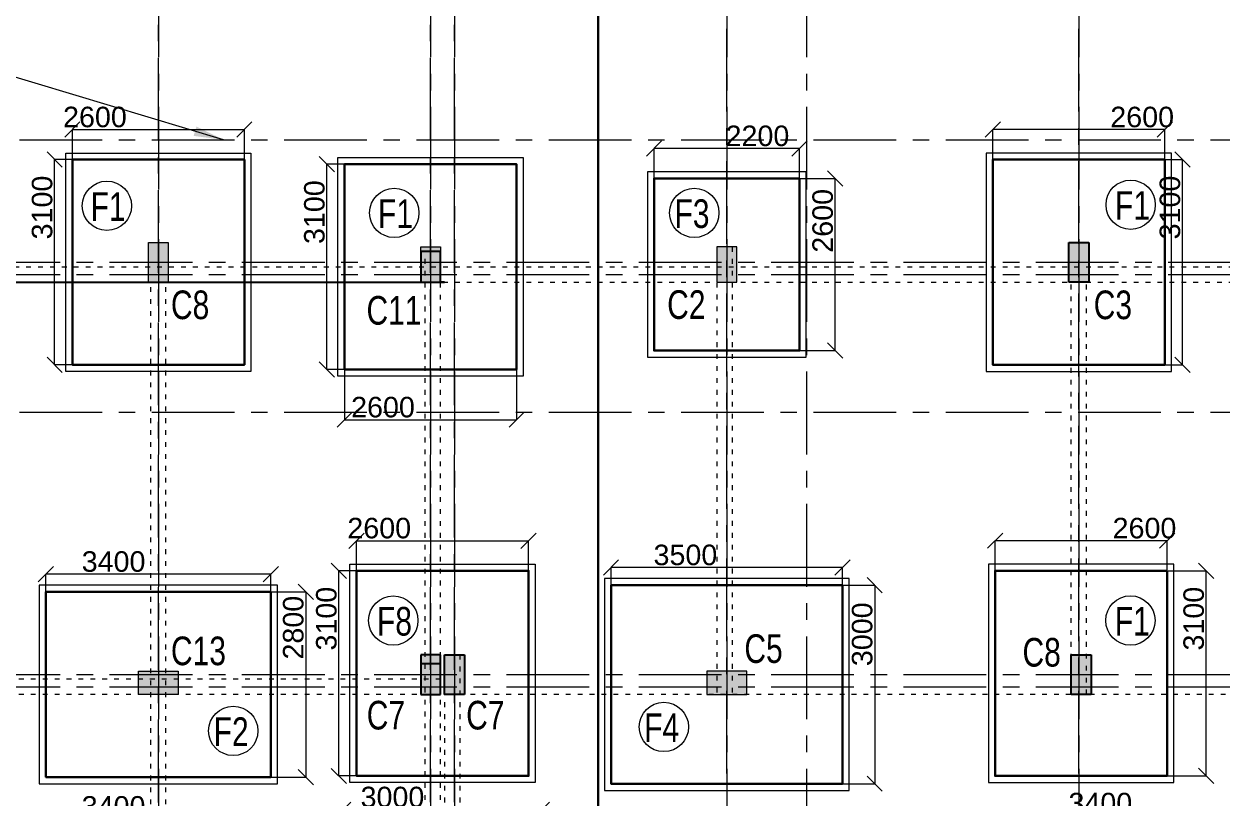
# Model space of a CAD drawing. Header units: inches. Extents: x 719368 to 6315912, y -2624014 to 446967.
# Drawn here: x 5506425 to 5524534, y -2103591 to -2091896 of the extents above; entities that cross this region are included whole.
import ezdxf

# ---------------------------------------------------------------- set-up
doc = ezdxf.new("R2010")
doc.units = ezdxf.units.IN
doc.header["$LTSCALE"] = 20
doc.header["$MEASUREMENT"] = 0
doc.header["$PDMODE"] = 3
for name, pattern in [('ACAD_ISO03W100', [30, 12, -18]), ('CENTER', [2, 1.25, -0.25, 0.25, -0.25]), ('CENTER2', [1.125, 0.75, -0.125, 0.125, -0.125])]:
    doc.linetypes.add(name, pattern=pattern)
doc.layers.get('0').update_dxf_attribs({"color": 51, "lineweight": 30})
doc.layers.get('Defpoints').update_dxf_attribs({"lineweight": 25})
for name, color, linetype, lineweight in [('COL.FILL', 6, 'Continuous', 20), ('COLUMN', 2, 'Continuous', 25), ('DIM', 7, 'Continuous', 13), ('FOOTING', 73, 'Continuous', 30), ('GRID', 202, 'CENTER', 5), ('HACHE', 6, 'Continuous', 9), ('HIDDEN', 181, 'ACAD_ISO03W100', 18), ('STAIR', 4, 'Continuous', 25), ('Text', 7, 'Continuous', 15), ('WALL', 1, 'Continuous', 18)]:
    doc.layers.add(name, color=color, linetype=linetype, lineweight=lineweight)
doc.layers.add('expension joint', color=248, linetype='Continuous')
doc.styles.add('BOLD', font='arial.ttf')
doc.styles.add('DIM SUMBI', font='arial.ttf')
doc.dimstyles.new('Copy of S3', dxfattribs={"dimtxt": 200, "dimasz": 150, "dimexe": 5, "dimexo": 5, "dimgap": 50, "dimtad": 1, "dimjust": 1, "dimdec": 0, "dimzin": 3, "dimdsep": 46, "dimtxsty": 'BOLD', "dimblk1": 'OBLIQUE', "dimblk2": 'OBLIQUE', "dimsah": 1, "dimcen": 0.0625, "dimdle": 5, "dimclrd": 230, "dimclre": 251, "dimclrt": 2, "dimadec": 0, "dimazin": 0, "dimtfac": 1, "dimtdec": 0, "dimtix": 1, "dimtofl": 0, "dimtmove": 2, "dimatfit": 3, "dimfxl": 0, "dimtolj": 1, "dimtzin": 2, "dimlwd": -1, "dimlwe": -1, "dimarcsym": 0})
doc.dimstyles.new('PL1', dxfattribs={"dimtxt": 275, "dimasz": 230, "dimexe": 0.18, "dimexo": 12, "dimgap": 30, "dimtad": 1, "dimjust": 1, "dimdec": 0, "dimzin": 0, "dimdsep": 46, "dimtxsty": 'BOLD', "dimblk": 'OBLIQUE', "dimcen": 0.09, "dimclrd": 256, "dimclre": 256, "dimadec": 0, "dimazin": 0, "dimtfac": 1, "dimtdec": 0, "dimtofl": 0, "dimtmove": 0, "dimatfit": 3, "dimfxl": 0, "dimtolj": 1, "dimtzin": 0, "dimlwd": -1, "dimlwe": -1, "dimarcsym": 0})

# ---------------------------------------------------------------- blocks, each defined once
blk = doc.blocks.new('CU')
at = {"layer": 'WALL', "linetype": 'CENTER2'}
h = blk.add_hatch(color=256, dxfattribs=at)
h.dxf.hatch_style = 1
h.paths.add_polyline_path([(0, 0.035), (0, -0.265), (0.46, -0.265), (0.46, 0.035)])
at = {"layer": 'COLUMN', "linetype": 'CENTER2'}
blk.add_lwpolyline([(0, 0.035), (0, -0.265), (0.46, -0.265), (0.46, 0.035), (0, 0.035)], dxfattribs=at)
blk = doc.blocks.new('C2')
at = {"layer": 'COLUMN'}
h = blk.add_hatch(color=7, dxfattribs=at)
h.dxf.hatch_style = 1
h.paths.add_polyline_path([(0.3, 0), (0, 0), (0, -0.6), (0.3, -0.6)])
for p, q in [((0, 0), (0, -0.6)), ((0.3, 0), (0, 0)), ((0.3, -0.6), (0.3, 0)), ((0, -0.6), (0.3, -0.6))]:
    blk.add_line(p, q, dxfattribs=at)
blk = doc.blocks.new('_Oblique')
at = {"layer": 'STAIR', "color": 0, "lineweight": -2}
blk.add_line((-0.5, -0.5), (0.5, 0.5), dxfattribs=at)
blk = doc.blocks.new('*D475')
at = {"layer": 'Defpoints', "color": 0}
for p in [(5521069, -2093491), (5521069, -2093945), (5523669, -2093945)]:
    blk.add_point(p, dxfattribs=at)
at = {"layer": 'DIM'}
for p, q in [((5521069, -2093933), (5521069, -2093491)), ((5523669, -2093491), (5521069, -2093491)), ((5523669, -2093933), (5523669, -2093491))]:
    blk.add_line(p, q, dxfattribs=at)
at = {"layer": 'DIM', "xscale": 230, "yscale": 230, "zscale": 230, "rotation": 180}
blk.add_blockref('_Oblique', (5521069, -2093491), dxfattribs=at)
at = {"layer": 'DIM', "xscale": 230, "yscale": 230, "zscale": 230}
blk.add_blockref('_Oblique', (5523669, -2093491), dxfattribs=at)
at = {"layer": 'DIM', "color": 0, "insert": (5523327, -2093303), "char_height": 310, "attachment_point": 5, "style": 'BOLD'}
blk.add_mtext('\\A1;2600', dxfattribs=at)
blk = doc.blocks.new('*D476')
at = {"layer": 'Defpoints', "color": 0}
for p in [(5523431, -2093945), (5523937, -2093945), (5523423, -2097045)]:
    blk.add_point(p, dxfattribs=at)
at = {"layer": 'DIM'}
for p, q in [((5523443, -2093945), (5523937, -2093945)), ((5523937, -2097045), (5523937, -2093945)), ((5523435, -2097045), (5523937, -2097045))]:
    blk.add_line(p, q, dxfattribs=at)
at = {"layer": 'DIM', "xscale": 230, "yscale": 230, "zscale": 230}
for p, rotation in [((5523937, -2093945), 90), ((5523937, -2097045), 270)]:
    blk.add_blockref('_Oblique', p, dxfattribs=dict(at, rotation=rotation))
at = {"layer": 'DIM', "color": 0, "insert": (5523748, -2094669), "char_height": 310, "attachment_point": 5, "rotation": 90, "style": 'BOLD'}
blk.add_mtext('\\A1;3100', dxfattribs=at)
blk = doc.blocks.new('*D477')
at = {"layer": 'Defpoints', "color": 0}
for p in [(5515949, -2093776), (5515949, -2094230), (5518149, -2094230)]:
    blk.add_point(p, dxfattribs=at)
at = {"layer": 'DIM'}
for p, q in [((5515949, -2094218), (5515949, -2093776)), ((5518149, -2093776), (5515949, -2093776)), ((5518149, -2094218), (5518149, -2093776))]:
    blk.add_line(p, q, dxfattribs=at)
at = {"layer": 'DIM', "xscale": 230, "yscale": 230, "zscale": 230, "rotation": 180}
blk.add_blockref('_Oblique', (5515949, -2093776), dxfattribs=at)
at = {"layer": 'DIM', "xscale": 230, "yscale": 230, "zscale": 230}
blk.add_blockref('_Oblique', (5518149, -2093776), dxfattribs=at)
at = {"layer": 'DIM', "color": 0, "insert": (5517512, -2093588), "char_height": 310, "attachment_point": 5, "style": 'BOLD'}
blk.add_mtext('\\A1;2200', dxfattribs=at)
blk = doc.blocks.new('*D478')
at = {"layer": 'Defpoints', "color": 0}
for p in [(5517911, -2094230), (5518687, -2094230), (5517903, -2096830)]:
    blk.add_point(p, dxfattribs=at)
at = {"layer": 'DIM'}
for p, q in [((5517923, -2094230), (5518687, -2094230)), ((5518687, -2096830), (5518687, -2094230)), ((5517915, -2096830), (5518687, -2096830))]:
    blk.add_line(p, q, dxfattribs=at)
at = {"layer": 'DIM', "xscale": 230, "yscale": 230, "zscale": 230}
for p, rotation in [((5518687, -2094230), 90), ((5518687, -2096830), 270)]:
    blk.add_blockref('_Oblique', p, dxfattribs=dict(at, rotation=rotation))
at = {"layer": 'DIM', "color": 0, "insert": (5518499, -2094870), "char_height": 310, "attachment_point": 5, "rotation": 90, "style": 'BOLD'}
blk.add_mtext('\\A1;2600', dxfattribs=at)
blk = doc.blocks.new('*D486')
at = {"layer": 'Defpoints', "color": 0}
for p in [(5517995, -2100375), (5518351, -2103375), (5519284, -2103375)]:
    blk.add_point(p, dxfattribs=at)
at = {"layer": 'DIM'}
for p, q in [((5518007, -2100375), (5519284, -2100375)), ((5519284, -2100375), (5519284, -2103375)), ((5518363, -2103375), (5519284, -2103375))]:
    blk.add_line(p, q, dxfattribs=at)
at = {"layer": 'DIM', "xscale": 230, "yscale": 230, "zscale": 230}
for p, rotation in [((5519284, -2100375), 90), ((5519284, -2103375), 270)]:
    blk.add_blockref('_Oblique', p, dxfattribs=dict(at, rotation=rotation))
at = {"layer": 'DIM', "color": 0, "insert": (5519096, -2101117), "char_height": 310, "attachment_point": 5, "rotation": 90, "style": 'BOLD'}
blk.add_mtext('\\A1;3000', dxfattribs=at)
blk = doc.blocks.new('*D487')
at = {"layer": 'Defpoints', "color": 0}
for p in [(5515299, -2100108), (5515299, -2100614), (5518799, -2100621)]:
    blk.add_point(p, dxfattribs=at)
at = {"layer": 'DIM'}
for p, q in [((5515299, -2100602), (5515299, -2100108)), ((5518799, -2100108), (5515299, -2100108)), ((5518799, -2100609), (5518799, -2100108))]:
    blk.add_line(p, q, dxfattribs=at)
at = {"layer": 'DIM', "xscale": 230, "yscale": 230, "zscale": 230, "rotation": 180}
blk.add_blockref('_Oblique', (5515299, -2100108), dxfattribs=at)
at = {"layer": 'DIM', "xscale": 230, "yscale": 230, "zscale": 230}
blk.add_blockref('_Oblique', (5518799, -2100108), dxfattribs=at)
at = {"layer": 'DIM', "color": 0, "insert": (5516423, -2099920), "char_height": 310, "attachment_point": 5, "style": 'BOLD'}
blk.add_mtext('\\A1;3500', dxfattribs=at)
blk = doc.blocks.new('*D488')
at = {"layer": 'Defpoints', "color": 0}
for p in [(5521104, -2099703), (5521104, -2100157), (5523704, -2100157)]:
    blk.add_point(p, dxfattribs=at)
at = {"layer": 'DIM'}
for p, q in [((5521104, -2100145), (5521104, -2099703)), ((5523704, -2099703), (5521104, -2099703)), ((5523704, -2100145), (5523704, -2099703))]:
    blk.add_line(p, q, dxfattribs=at)
at = {"layer": 'DIM', "xscale": 230, "yscale": 230, "zscale": 230, "rotation": 180}
blk.add_blockref('_Oblique', (5521104, -2099703), dxfattribs=at)
at = {"layer": 'DIM', "xscale": 230, "yscale": 230, "zscale": 230}
blk.add_blockref('_Oblique', (5523704, -2099703), dxfattribs=at)
at = {"layer": 'DIM', "color": 0, "insert": (5523362, -2099515), "char_height": 310, "attachment_point": 5, "style": 'BOLD'}
blk.add_mtext('\\A1;2600', dxfattribs=at)
blk = doc.blocks.new('*D489')
at = {"layer": 'Defpoints', "color": 0}
for p in [(5523466, -2100157), (5524295, -2100157), (5523458, -2103257)]:
    blk.add_point(p, dxfattribs=at)
at = {"layer": 'DIM'}
for p, q in [((5523478, -2100157), (5524295, -2100157)), ((5524295, -2103257), (5524295, -2100157)), ((5523470, -2103257), (5524295, -2103257))]:
    blk.add_line(p, q, dxfattribs=at)
at = {"layer": 'DIM', "xscale": 230, "yscale": 230, "zscale": 230}
for p, rotation in [((5524295, -2100157), 90), ((5524295, -2103257), 270)]:
    blk.add_blockref('_Oblique', p, dxfattribs=dict(at, rotation=rotation))
at = {"layer": 'DIM', "color": 0, "insert": (5524107, -2100881), "char_height": 310, "attachment_point": 5, "rotation": 90, "style": 'BOLD'}
blk.add_mtext('\\A1;3100', dxfattribs=at)
blk = doc.blocks.new('*D497')
at = {"layer": 'Defpoints', "color": 0}
for p in [(5520372, -2103858), (5520372, -2104364), (5523772, -2104371)]:
    blk.add_point(p, dxfattribs=at)
at = {"layer": 'DIM'}
for p, q in [((5520372, -2104352), (5520372, -2103858)), ((5523772, -2103858), (5520372, -2103858)), ((5523772, -2104359), (5523772, -2103858))]:
    blk.add_line(p, q, dxfattribs=at)
at = {"layer": 'DIM', "xscale": 230, "yscale": 230, "zscale": 230, "rotation": 180}
blk.add_blockref('_Oblique', (5520372, -2103858), dxfattribs=at)
at = {"layer": 'DIM', "xscale": 230, "yscale": 230, "zscale": 230}
blk.add_blockref('_Oblique', (5523772, -2103858), dxfattribs=at)
at = {"layer": 'DIM', "color": 0, "insert": (5522695, -2103670), "char_height": 310, "attachment_point": 5, "style": 'BOLD'}
blk.add_mtext('\\A1;3400', dxfattribs=at)
blk = doc.blocks.new('*D738')
at = {"layer": 'Defpoints', "color": 0}
for p in [(5514053, -2099704), (5511453, -2100158), (5514053, -2100158)]:
    blk.add_point(p, dxfattribs=at)
at = {"layer": 'DIM'}
for p, q in [((5511453, -2100146), (5511453, -2099703)), ((5511453, -2099704), (5514053, -2099704)), ((5514053, -2100146), (5514053, -2099703))]:
    blk.add_line(p, q, dxfattribs=at)
at = {"layer": 'DIM', "xscale": 230, "yscale": 230, "zscale": 230, "rotation": 180}
blk.add_blockref('_Oblique', (5511453, -2099704), dxfattribs=at)
at = {"layer": 'DIM', "xscale": 230, "yscale": 230, "zscale": 230}
blk.add_blockref('_Oblique', (5514053, -2099704), dxfattribs=at)
at = {"layer": 'DIM', "color": 0, "insert": (5511795, -2099515), "char_height": 310, "attachment_point": 5, "style": 'BOLD'}
blk.add_mtext('\\A1;2600', dxfattribs=at)
blk = doc.blocks.new('*D739')
at = {"layer": 'Defpoints', "color": 0}
for p in [(5511185, -2100158), (5511691, -2100158), (5511699, -2103258)]:
    blk.add_point(p, dxfattribs=at)
at = {"layer": 'DIM'}
for p, q in [((5511679, -2100158), (5511185, -2100158)), ((5511185, -2103258), (5511185, -2100158)), ((5511687, -2103258), (5511185, -2103258))]:
    blk.add_line(p, q, dxfattribs=at)
at = {"layer": 'DIM', "xscale": 230, "yscale": 230, "zscale": 230}
for p, rotation in [((5511185, -2100158), 90), ((5511185, -2103258), 270)]:
    blk.add_blockref('_Oblique', p, dxfattribs=dict(at, rotation=rotation))
at = {"layer": 'DIM', "color": 0, "insert": (5510997, -2100881), "char_height": 310, "attachment_point": 5, "rotation": 90, "style": 'BOLD'}
blk.add_mtext('\\A1;3100', dxfattribs=at)
blk = doc.blocks.new('*D740')
at = {"layer": 'Defpoints', "color": 0}
for p in [(5514253, -2103767), (5511253, -2104000), (5514253, -2104000)]:
    blk.add_point(p, dxfattribs=at)
at = {"layer": 'DIM'}
for p, q in [((5511253, -2103988), (5511253, -2103767)), ((5511253, -2103767), (5514253, -2103767)), ((5514253, -2103988), (5514253, -2103767))]:
    blk.add_line(p, q, dxfattribs=at)
at = {"layer": 'DIM', "xscale": 230, "yscale": 230, "zscale": 230, "rotation": 180}
blk.add_blockref('_Oblique', (5511253, -2103767), dxfattribs=at)
at = {"layer": 'DIM', "xscale": 230, "yscale": 230, "zscale": 230}
blk.add_blockref('_Oblique', (5514253, -2103767), dxfattribs=at)
at = {"layer": 'DIM', "color": 0, "insert": (5511995, -2103578), "char_height": 310, "attachment_point": 5, "style": 'BOLD'}
blk.add_mtext('\\A1;3000', dxfattribs=at)
blk = doc.blocks.new('*D1000')
at = {"layer": 'Defpoints', "color": 0}
for p in [(5509757, -2093491), (5507157, -2093945), (5509757, -2093945)]:
    blk.add_point(p, dxfattribs=at)
at = {"layer": 'DIM'}
for p, q in [((5507157, -2093933), (5507157, -2093491)), ((5507157, -2093491), (5509757, -2093491)), ((5509757, -2093933), (5509757, -2093491))]:
    blk.add_line(p, q, dxfattribs=at)
at = {"layer": 'DIM', "xscale": 230, "yscale": 230, "zscale": 230, "rotation": 180}
blk.add_blockref('_Oblique', (5507157, -2093491), dxfattribs=at)
at = {"layer": 'DIM', "xscale": 230, "yscale": 230, "zscale": 230}
blk.add_blockref('_Oblique', (5509757, -2093491), dxfattribs=at)
at = {"layer": 'DIM', "color": 0, "insert": (5507498, -2093303), "char_height": 310, "attachment_point": 5, "style": 'BOLD'}
blk.add_mtext('\\A1;2600', dxfattribs=at)
blk = doc.blocks.new('*D1001')
at = {"layer": 'Defpoints', "color": 0}
for p in [(5506889, -2093945), (5507395, -2093945), (5507403, -2097045)]:
    blk.add_point(p, dxfattribs=at)
at = {"layer": 'DIM'}
for p, q in [((5507383, -2093945), (5506889, -2093945)), ((5506889, -2097045), (5506889, -2093945)), ((5507391, -2097045), (5506889, -2097045))]:
    blk.add_line(p, q, dxfattribs=at)
at = {"layer": 'DIM', "xscale": 230, "yscale": 230, "zscale": 230}
for p, rotation in [((5506889, -2093945), 90), ((5506889, -2097045), 270)]:
    blk.add_blockref('_Oblique', p, dxfattribs=dict(at, rotation=rotation))
at = {"layer": 'DIM', "color": 0, "insert": (5506701, -2094669), "char_height": 310, "attachment_point": 5, "rotation": 90, "style": 'BOLD'}
blk.add_mtext('\\A1;3100', dxfattribs=at)
blk = doc.blocks.new('*D1026')
at = {"layer": 'Defpoints', "color": 0}
for p in [(5509307, -2100475), (5509569, -2103275), (5510686, -2103275)]:
    blk.add_point(p, dxfattribs=at)
at = {"layer": 'DIM'}
for p, q in [((5509319, -2100475), (5510686, -2100475)), ((5510686, -2100475), (5510686, -2103275)), ((5509581, -2103275), (5510686, -2103275))]:
    blk.add_line(p, q, dxfattribs=at)
at = {"layer": 'DIM', "xscale": 230, "yscale": 230, "zscale": 230}
for p, rotation in [((5510686, -2100475), 90), ((5510686, -2103275), 270)]:
    blk.add_blockref('_Oblique', p, dxfattribs=dict(at, rotation=rotation))
at = {"layer": 'DIM', "color": 0, "insert": (5510497, -2101017), "char_height": 310, "attachment_point": 5, "rotation": 90, "style": 'BOLD'}
blk.add_mtext('\\A1;2800', dxfattribs=at)
blk = doc.blocks.new('*D1027')
at = {"layer": 'Defpoints', "color": 0}
for p in [(5506757, -2100208), (5506757, -2100714), (5510157, -2100721)]:
    blk.add_point(p, dxfattribs=at)
at = {"layer": 'DIM'}
for p, q in [((5506757, -2100702), (5506757, -2100208)), ((5510157, -2100208), (5506757, -2100208)), ((5510157, -2100709), (5510157, -2100208))]:
    blk.add_line(p, q, dxfattribs=at)
at = {"layer": 'DIM', "xscale": 230, "yscale": 230, "zscale": 230, "rotation": 180}
blk.add_blockref('_Oblique', (5506757, -2100208), dxfattribs=at)
at = {"layer": 'DIM', "xscale": 230, "yscale": 230, "zscale": 230}
blk.add_blockref('_Oblique', (5510157, -2100208), dxfattribs=at)
at = {"layer": 'DIM', "color": 0, "insert": (5507780, -2100020), "char_height": 310, "attachment_point": 5, "style": 'BOLD'}
blk.add_mtext('\\A1;3400', dxfattribs=at)
blk = doc.blocks.new('*D1031')
at = {"layer": 'Defpoints', "color": 0}
for p in [(5506757, -2103908), (5506757, -2104414), (5510157, -2104421)]:
    blk.add_point(p, dxfattribs=at)
at = {"layer": 'DIM'}
for p, q in [((5506757, -2104402), (5506757, -2103908)), ((5510157, -2103908), (5506757, -2103908)), ((5510157, -2104409), (5510157, -2103908))]:
    blk.add_line(p, q, dxfattribs=at)
at = {"layer": 'DIM', "xscale": 230, "yscale": 230, "zscale": 230, "rotation": 180}
blk.add_blockref('_Oblique', (5506757, -2103908), dxfattribs=at)
at = {"layer": 'DIM', "xscale": 230, "yscale": 230, "zscale": 230}
blk.add_blockref('_Oblique', (5510157, -2103908), dxfattribs=at)
at = {"layer": 'DIM', "color": 0, "insert": (5507780, -2103720), "char_height": 310, "attachment_point": 5, "style": 'BOLD'}
blk.add_mtext('\\A1;3400', dxfattribs=at)
blk = doc.blocks.new('*D1143')
at = {"layer": 'Defpoints', "color": 0}
for p in [(5511272, -2096809), (5513872, -2096666), (5513872, -2097875)]:
    blk.add_point(p, dxfattribs=at)
at = {"layer": 'DIM'}
for p, q in [((5511272, -2096821), (5511272, -2097875)), ((5513872, -2096678), (5513872, -2097875)), ((5511272, -2097875), (5513872, -2097875))]:
    blk.add_line(p, q, dxfattribs=at)
at = {"layer": 'DIM', "xscale": 230, "yscale": 230, "zscale": 230, "rotation": 180}
blk.add_blockref('_Oblique', (5511272, -2097875), dxfattribs=at)
at = {"layer": 'DIM', "xscale": 230, "yscale": 230, "zscale": 230}
blk.add_blockref('_Oblique', (5513872, -2097875), dxfattribs=at)
at = {"layer": 'DIM', "color": 0, "insert": (5511852, -2097687), "char_height": 310, "attachment_point": 5, "style": 'BOLD'}
blk.add_mtext('\\A1;2600', dxfattribs=at)
blk = doc.blocks.new('*D1144')
at = {"layer": 'Defpoints', "color": 0}
for p in [(5511004, -2094015), (5511510, -2094015), (5511518, -2097115)]:
    blk.add_point(p, dxfattribs=at)
at = {"layer": 'DIM'}
for p, q in [((5511498, -2094015), (5511004, -2094015)), ((5511004, -2097115), (5511004, -2094015)), ((5511506, -2097115), (5511004, -2097115))]:
    blk.add_line(p, q, dxfattribs=at)
at = {"layer": 'DIM', "xscale": 230, "yscale": 230, "zscale": 230}
for p, rotation in [((5511004, -2094015), 90), ((5511004, -2097115), 270)]:
    blk.add_blockref('_Oblique', p, dxfattribs=dict(at, rotation=rotation))
at = {"layer": 'DIM', "color": 0, "insert": (5510816, -2094739), "char_height": 310, "attachment_point": 5, "rotation": 90, "style": 'BOLD'}
blk.add_mtext('\\A1;3100', dxfattribs=at)

msp = doc.modelspace()

# ---------------------------------------------------------------- hatches: boundary and pattern name
at = {"layer": 'COL.FILL'}
for points in [[(5508606.5858, -2095195.4344), (5508306.5858, -2095195.4344), (5508306.5858, -2095795.4344), (5508606.5858, -2095795.4344)], [(5512721.5858, -2095795.4344), (5512721.5858, -2095265.4344), (5512421.5858, -2095265.4344), (5512421.5858, -2095795.4344)], [(5516899.0858, -2095795.4344), (5516899.0858, -2095265.4344), (5517199.0858, -2095265.4344), (5517199.0858, -2095795.4344)], [(5522219.0858, -2095795.4571), (5522519.0858, -2095795.4571), (5522519.0858, -2095195.4571), (5522219.0858, -2095195.4571)], [(5512721.5858, -2101425.6514), (5512421.5858, -2101425.6514), (5512421.5858, -2102025.6514), (5512721.5858, -2102025.6514)], [(5512784.0858, -2102025.4571), (5513084.0858, -2102025.4571), (5513084.0858, -2101425.4571), (5512784.0858, -2101425.4571)], [(5522254.0858, -2102025.4344), (5522554.0858, -2102025.4344), (5522554.0858, -2101425.4344), (5522254.0858, -2101425.4344)], [(5508756.5858, -2102025.4344), (5508756.5858, -2101675.4344), (5508156.5858, -2101675.4344), (5508156.5858, -2102025.4344)], [(5516749.0858, -2102025.4344), (5517349.0858, -2102025.4344), (5517349.0858, -2101675.4344), (5516749.0858, -2101675.4344)]]:
    msp.add_hatch(color=256, dxfattribs=at).paths.add_polyline_path(points)

# ---------------------------------------------------------------- linework, layer by layer
at = {"color": 0}
msp.add_line((5512784.0858, -2095795.4344), (5512721.5858, -2095795.4344), dxfattribs=at)
msp.add_lwpolyline([(5476966.3599, -2084284.689), (5515105.3899, -2084284.689), (5515105.3899, -2125656.412), (5476966.3599, -2125656.412)], close=True, dxfattribs=at)
at = {"layer": 'COL.FILL'}
for points in [[(5508306.5858, -2095195.4344), (5508606.5858, -2095195.4344), (5508606.5858, -2095795.4344), (5508306.5858, -2095795.4344)], [(5512721.5858, -2095795.4344), (5512421.5858, -2095795.4344), (5512421.5858, -2095265.4344), (5512721.5858, -2095265.4344)], [(5516899.0858, -2095795.4344), (5517199.0858, -2095795.4344), (5517199.0858, -2095265.4344), (5516899.0858, -2095265.4344)], [(5522519.0858, -2095195.4571), (5522219.0858, -2095195.4571), (5522219.0858, -2095795.4571), (5522519.0858, -2095795.4571)], [(5512421.5858, -2101425.6514), (5512721.5858, -2101425.6514), (5512721.5858, -2102025.6514), (5512421.5858, -2102025.6514)], [(5513084.0858, -2101425.4571), (5512784.0858, -2101425.4571), (5512784.0858, -2102025.4571), (5513084.0858, -2102025.4571)], [(5522554.0858, -2101425.4344), (5522254.0858, -2101425.4344), (5522254.0858, -2102025.4344), (5522554.0858, -2102025.4344)], [(5508756.5858, -2101675.4344), (5508756.5858, -2102025.4344), (5508156.5858, -2102025.4344), (5508156.5858, -2101675.4344)], [(5517349.0858, -2102025.4344), (5517349.0858, -2101675.4344), (5516749.0858, -2101675.4344), (5516749.0858, -2102025.4344)]]:
    msp.add_lwpolyline(points, close=True, dxfattribs=at)
at = {"layer": 'expension joint', "color": 3}
msp.add_line((5479271.5859, -2095795.6288), (5512491.5858, -2095795.6288), dxfattribs=at)
at = {"layer": 'FOOTING'}
for points in [[(5507156.5858, -2093945.4344), (5509756.5858, -2093945.4344), (5509756.5858, -2097045.4344), (5507156.5858, -2097045.4344)], [(5511271.5858, -2094015.4797), (5513871.5858, -2094015.4797), (5513871.5858, -2097115.4797), (5511271.5858, -2097115.4797)], [(5523669.0857, -2093945.4344), (5521069.0857, -2093945.4344), (5521069.0857, -2097045.4344), (5523669.0857, -2097045.4344)], [(5518149.0857, -2094229.8123), (5515949.0857, -2094229.8123), (5515949.0857, -2096829.8123), (5518149.0857, -2096829.8123)], [(5511452.8358, -2100157.6673), (5514052.8358, -2100157.6673), (5514052.8358, -2103257.6673), (5511452.8358, -2103257.6673)], [(5523704.0858, -2100157.4729), (5521104.0858, -2100157.4729), (5521104.0858, -2103257.4729), (5523704.0858, -2103257.4729)], [(5515299.0858, -2100375.4344), (5515299.0858, -2103375.4344), (5518799.0858, -2103375.4344), (5518799.0858, -2100375.4344)], [(5506756.5858, -2100475.4344), (5506756.5858, -2103275.4344), (5510156.5858, -2103275.4344), (5510156.5858, -2100475.4344)]]:
    msp.add_lwpolyline(points, close=True, dxfattribs=at)
at = {"layer": 'GRID', "ltscale": 50}
for p, q in [((5508456.5858, -2125656.561), (5508456.5858, -2085956.4181)), ((5517049.0858, -2103219.7943), (5517049.0858, -2085956.2691)), ((5522369.0857, -2103219.7943), (5522369.0857, -2085956.2691)), ((5512571.5858, -2125656.412), (5512571.5858, -2086547.6076)), ((5512934.0858, -2125656.412), (5512934.0858, -2086547.6076)), ((5512934.0858, -2125656.412), (5512934.0858, -2086547.6076)), ((5508456.5858, -2087148.5707), (5508456.5858, -2126935.9243)), ((5512571.5858, -2087148.5707), (5512571.5858, -2126935.9243)), ((5512934.0858, -2087148.5707), (5512934.0858, -2126935.9243)), ((5517049.0858, -2087148.5707), (5517049.0858, -2126935.9243)), ((5518254.0858, -2087148.5707), (5518254.0858, -2126935.9243)), ((5522369.0857, -2087148.5707), (5522369.0857, -2126935.9243)), ((5436358.4024, -2093645.4344), (5551358.5285, -2093645.4344)), ((5435720.6711, -2095495.4344), (5551358.5285, -2095495.4344)), ((5435720.6711, -2095680.4344), (5551358.5285, -2095680.4344)), ((5436358.4024, -2097760.4252), (5551358.5285, -2097760.4252)), ((5435720.6711, -2101725.4344), (5551358.5285, -2101725.4344)), ((5435720.6711, -2101910.4354), (5551358.5285, -2101910.4354))]:
    msp.add_line(p, q, dxfattribs=at)
at = {"layer": 'HACHE'}
for points in [[(5507056.5858, -2093845.4344), (5509856.5858, -2093845.4344), (5509856.5858, -2097145.4344), (5507056.5858, -2097145.4344)], [(5511171.5858, -2093915.4797), (5513971.5858, -2093915.4797), (5513971.5858, -2097215.4797), (5511171.5858, -2097215.4797)], [(5523769.0857, -2093845.4344), (5520969.0857, -2093845.4344), (5520969.0857, -2097145.4344), (5523769.0857, -2097145.4344)], [(5518249.0857, -2094129.8123), (5515849.0857, -2094129.8123), (5515849.0857, -2096929.8123), (5518249.0857, -2096929.8123)], [(5511352.8358, -2100057.6673), (5514152.8358, -2100057.6673), (5514152.8358, -2103357.6673), (5511352.8358, -2103357.6673)], [(5523804.0858, -2100057.4729), (5521004.0858, -2100057.4729), (5521004.0858, -2103357.4729), (5523804.0858, -2103357.4729)], [(5506656.5858, -2100375.4344), (5506656.5858, -2103375.4344), (5510256.5858, -2103375.4344), (5510256.5858, -2100375.4344)], [(5515199.0858, -2100275.4344), (5515199.0858, -2103475.4344), (5518899.0858, -2103475.4344), (5518899.0858, -2100275.4344)]]:
    msp.add_lwpolyline(points, close=True, dxfattribs=at)
at = {"layer": 'HIDDEN', "linetype": 'ACAD_ISO03W100', "ltscale": 0.3}
for p, q in [((5512491.5858, -2111717.924), (5512491.5858, -2095335.4797)), ((5512721.5858, -2111717.924), (5512721.5858, -2095335.4797)), ((5516899.0858, -2095265.4344), (5516899.0858, -2102025.6114)), ((5517129.0858, -2095265.4344), (5517129.0858, -2102025.6105)), ((5453179.086, -2095565.4344), (5542329.0856, -2095565.4344)), ((5453179.086, -2095795.4344), (5542329.0856, -2095795.4344)), ((5508341.5858, -2111605.389), (5508341.5858, -2095795.5834)), ((5508571.5858, -2111605.389), (5508571.5858, -2095795.5834)), ((5522254.0858, -2102025.4344), (5522254.0858, -2095795.4571)), ((5522484.0858, -2102025.4344), (5522484.0858, -2095795.4571)), ((5512784.0858, -2101425.4571), (5512784.0858, -2111605.389)), ((5513014.0858, -2101425.4571), (5513014.0858, -2111605.389)), ((5512721.5858, -2101795.4344), (5504191.5858, -2101795.4344)), ((5512721.5858, -2102025.4344), (5504191.5858, -2102025.4344)), ((5549787.3985, -2102025.4728), (5512784.0858, -2102025.6288))]:
    msp.add_line(p, q, dxfattribs=at)
at = {"layer": 'Text'}
for centre in [(5507679.11, -2094643.0267), (5523153.1705, -2094626.8395), (5512022.6992, -2094750.0711), (5516557.7337, -2094750.0711), (5512007.5909, -2100909.2232), (5523149.3306, -2100909.0288), (5509588.9799, -2102576.9551), (5516097.3169, -2102517.3221)]:
    msp.add_circle(centre, 372.7728, dxfattribs=at)

# ---------------------------------------------------------------- block references
at = {"linetype": 'CENTER2', "xscale": 1000, "yscale": 1000, "zscale": 1000, "rotation": 270}
for p in [(5512686.5858, -2095335.4797), (5512686.5858, -2101565.4344)]:
    msp.add_blockref('CU', p, dxfattribs=at)
at = {"color": 5, "yscale": 1000, "zscale": 1000}
for p, xscale in [((5522519.0858, -2095195.4571), -1000), ((5522519.0858, -2095195.4571), -1000), ((5522519.0858, -2095195.4571), -1000), ((5522519.0858, -2095195.4571), -1000), ((5512421.5858, -2101425.6514), 1000), ((5512421.5858, -2101425.6514), 1000), ((5512421.5858, -2101425.6514), 1000), ((5512421.5858, -2101425.6514), 1000), ((5513084.0858, -2101425.4571), -1000), ((5513084.0858, -2101425.4571), -1000), ((5513084.0858, -2101425.4571), -1000), ((5513084.0858, -2101425.4571), -1000), ((5522554.0858, -2101425.4344), -1000), ((5522554.0858, -2101425.4344), -1000), ((5522554.0858, -2101425.4344), -1000), ((5522554.0858, -2101425.4344), -1000)]:
    msp.add_blockref('C2', p, dxfattribs=dict(at, xscale=xscale))

# ---------------------------------------------------------------- texts
at = {"layer": 'Text', "style": 'DIM SUMBI', "width": 0.75}
for s, p in [('F1', (5507432.9924, -2094870.5876)), ('F1', (5522916.563, -2094854.4004)), ('F1', (5511776.5817, -2094977.6321)), ('F3', (5516258.518, -2094977.6321)), ('C8', (5508647.2316, -2096355.4073)), ('C2', (5516147.2546, -2096351.7727)), ('C3', (5522594.7472, -2096355.7959)), ('C11', (5511602.8381, -2096438.6069)), ('F8', (5511761.4734, -2101136.7841)), ('F1', (5522912.7231, -2101136.5897)), ('C13', (5508647.2316, -2101584.135)), ('C5', (5517314.5053, -2101550.1179)), ('C8', (5521518.3229, -2101605.1616)), ('C7', (5511606.6019, -2102555.5239)), ('C7', (5513108.9751, -2102555.5239)), ('F2', (5509293.0826, -2102804.516)), ('F4', (5515799.4285, -2102744.8831))]:
    msp.add_text(s, height=432.432, dxfattribs=at).set_placement(p)

# ---------------------------------------------------------------- dimensions: what is measured, and where the dimension line sits
at = {"layer": 'DIM'}
for base, p1, p2, picture, middle in [((5509756.5858, -2093491.4295), (5507156.5858, -2093945.4344), (5509756.5858, -2093945.4344), '*D1000', (5507498.3754, -2093491.4295)), ((5513871.5858, -2097875.1191), (5511271.5858, -2096808.5049), (5513871.5858, -2096666.2026), '*D1143', (5511851.6384, -2097875.1191)), ((5514052.8358, -2099703.6624), (5511452.8358, -2100157.6673), (5514052.8358, -2100157.6673), '*D738', (5511794.6254, -2099703.6624)), ((5515299.0858, -2100107.9066), (5518799.0858, -2100621.4521), (5515299.0858, -2100613.6399), '*D487', (5516422.9061, -2100107.9066)), ((5506756.5858, -2100207.9066), (5510156.5858, -2100721.4521), (5506756.5858, -2100713.6399), '*D1027', (5507780.4061, -2100207.9066)), ((5506756.5858, -2103907.9066), (5510156.5858, -2104421.4521), (5506756.5858, -2104413.6399), '*D1031', (5507780.4061, -2103907.9066)), ((5514252.8358, -2103766.7186), (5511252.8358, -2103999.8111), (5514252.8358, -2103999.8111), '*D740', (5511994.6254, -2103766.7186)), ((5520372.013, -2103857.9066), (5523772.013, -2104371.4521), (5520372.013, -2104363.6399), '*D497', (5522695.2506, -2103857.9066))]:
    dim = msp.add_linear_dim(base=base, p1=p1, p2=p2, dimstyle='PL1', override={"dimtxt": 310}, dxfattribs=at)
    dim.commit()
    dim.dimension.update_dxf_attribs({"geometry": picture, "text_midpoint": middle, "dimtype": 160})
for base, p1, p2, angle, picture, middle in [((5521069.0857, -2093491.4295), (5523669.0857, -2093945.4344), (5521069.0857, -2093945.4344), 180, '*D475', (5523327.2961, -2093491.4295)), ((5515949.0857, -2093775.8074), (5518149.0857, -2094229.8123), (5515949.0857, -2094229.8123), 180, '*D477', (5517511.814, -2093775.8074)), ((5506889.058, -2093945.4344), (5507402.6034, -2097045.4344), (5507394.7913, -2093945.4344), 270, '*D1001', (5506889.058, -2094669.2546)), ((5511004.0581, -2094015.4797), (5511517.6035, -2097115.4797), (5511509.7913, -2094015.4797), 270, '*D1144', (5511004.0581, -2094739.3)), ((5523936.6135, -2093945.4344), (5523423.0681, -2097045.4344), (5523430.8802, -2093945.4344), 270, '*D476', (5523936.6135, -2094669.2546)), ((5518686.9002, -2094229.8123), (5517903.0681, -2096829.8123), (5517910.8802, -2094229.8123), 270, '*D478', (5518686.9002, -2094870.1791)), ((5521104.0858, -2099703.468), (5523704.0858, -2100157.4729), (5521104.0858, -2100157.4729), 180, '*D488', (5523362.2961, -2099703.468)), ((5511185.3081, -2100157.6673), (5511698.8535, -2103257.6673), (5511691.0413, -2100157.6673), 270, '*D739', (5511185.3081, -2100881.4876)), ((5524295.2897, -2100157.4729), (5523458.0681, -2103257.4729), (5523465.8802, -2100157.4729), 270, '*D489', (5524295.2897, -2100881.2932)), ((5519284.3153, -2103375.4344), (5517994.51, -2100375.4344), (5518351.248, -2103375.4344), 270, '*D486', (5519284.3153, -2101117.224)), ((5510685.73, -2103275.4344), (5509307.4002, -2100475.4344), (5509568.9493, -2103275.4344), 270, '*D1026', (5510685.73, -2101017.224))]:
    dim = msp.add_linear_dim(base=base, p1=p1, p2=p2, angle=angle, dimstyle='PL1', override={"dimtxt": 310}, dxfattribs=at)
    dim.commit()
    dim.dimension.update_dxf_attribs({"geometry": picture, "text_midpoint": middle, "dimtype": 160})

# ---------------------------------------------------------------- leaders
msp.add_leader([(5509442.347, -2093645.4344), (5505559.4283, -2092477.2989), (5503590.9648, -2092477.2989)], dimstyle='Copy of S3', override={"dimasz": 450, "dimtad": 0, "dimfxlon": 1}, dxfattribs=at)

doc.saveas('drawing.dxf')
